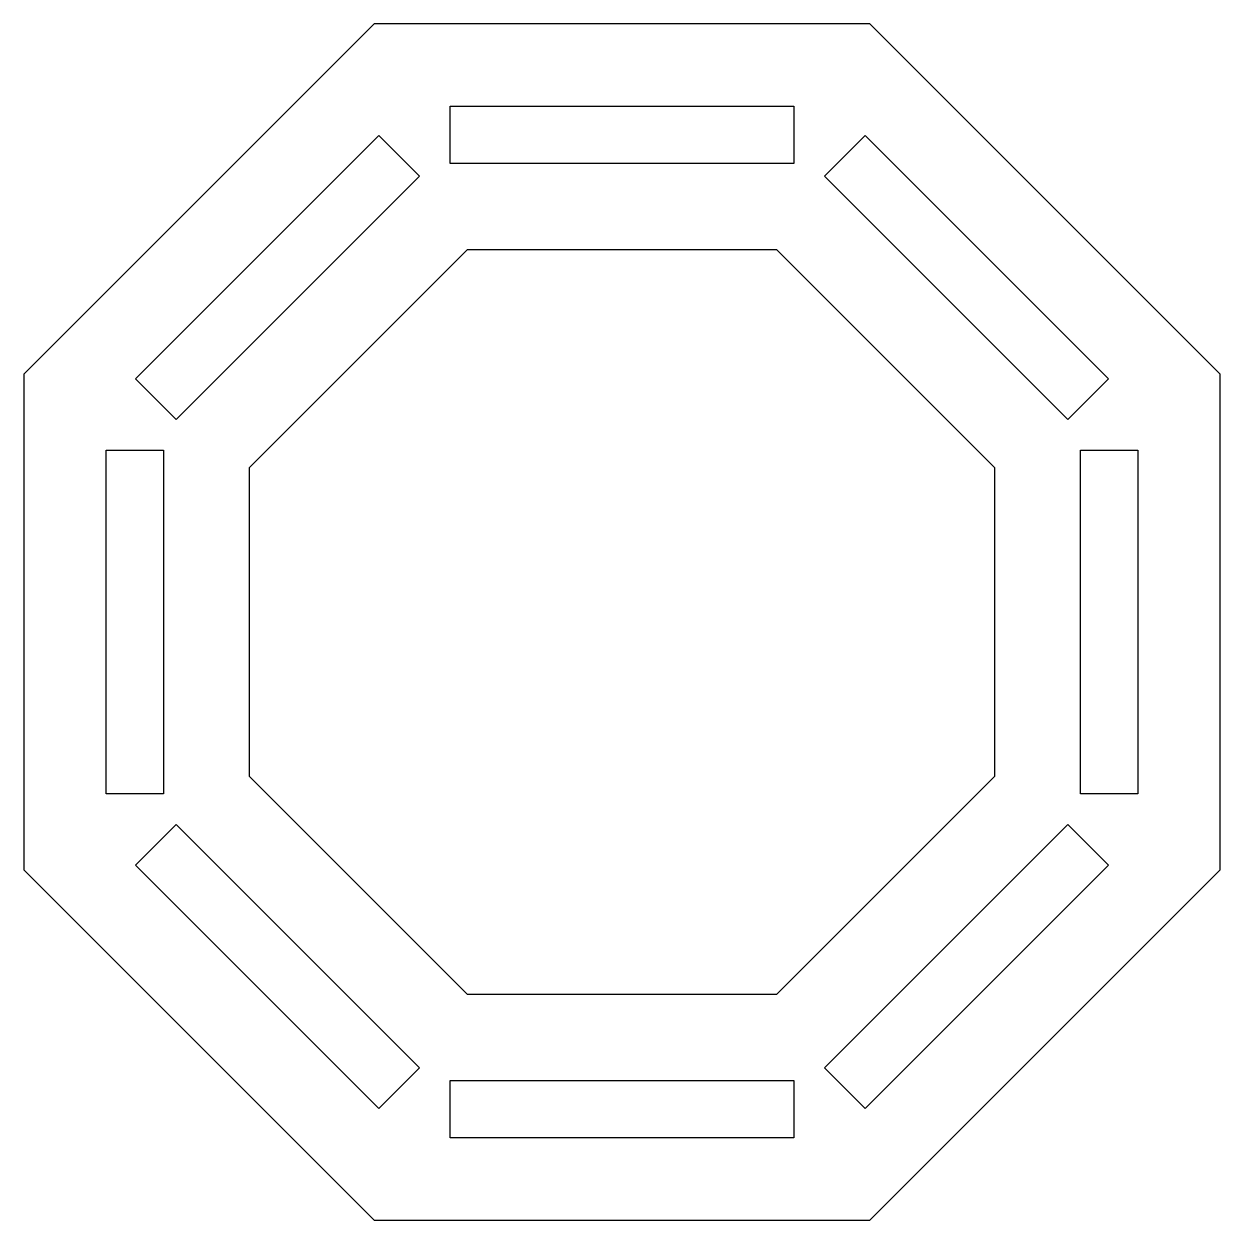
# Model space of a CAD drawing. Extents: x -1.3 to 1.3, y -1.3 to 1.3.
import ezdxf

# ---------------------------------------------------------------- set-up
doc = ezdxf.new("R2010")
doc.units = 0
doc.layers.get('0').update_dxf_attribs({"linetype": 'CONTINUOUS'})

msp = doc.modelspace()

# ---------------------------------------------------------------- linework, layer by layer
for points in [[(1.3041, -0.5402), (1.3041, 0.5402), (0.5402, 1.3041), (-0.5402, 1.3041), (-1.3041, 0.5402), (-1.3041, -0.5402), (-0.5402, -1.3041), (0.5402, -1.3041)], [(0.375, 1.125), (0.375, 1), (-0.375, 1), (-0.375, 1.125)], [(-0.5303, 1.0607), (-0.4419, 0.9723), (-0.9723, 0.4419), (-1.0607, 0.5303)], [(1.0607, 0.5303), (0.9723, 0.4419), (0.4419, 0.9723), (0.5303, 1.0607)], [(0.8125, -0.3366), (0.3366, -0.8125), (-0.3366, -0.8125), (-0.8125, -0.3366), (-0.8125, 0.3366), (-0.3366, 0.8125), (0.3366, 0.8125), (0.8125, 0.3366)], [(-1.125, 0.375), (-1, 0.375), (-1, -0.375), (-1.125, -0.375)], [(1.125, -0.375), (1, -0.375), (1, 0.375), (1.125, 0.375)], [(-1.0607, -0.5303), (-0.9723, -0.4419), (-0.4419, -0.9723), (-0.5303, -1.0607)], [(0.5303, -1.0607), (0.4419, -0.9723), (0.9723, -0.4419), (1.0607, -0.5303)], [(-0.375, -1.125), (-0.375, -1), (0.375, -1), (0.375, -1.125)]]:
    msp.add_lwpolyline(points, close=True)

doc.saveas('drawing.dxf')
